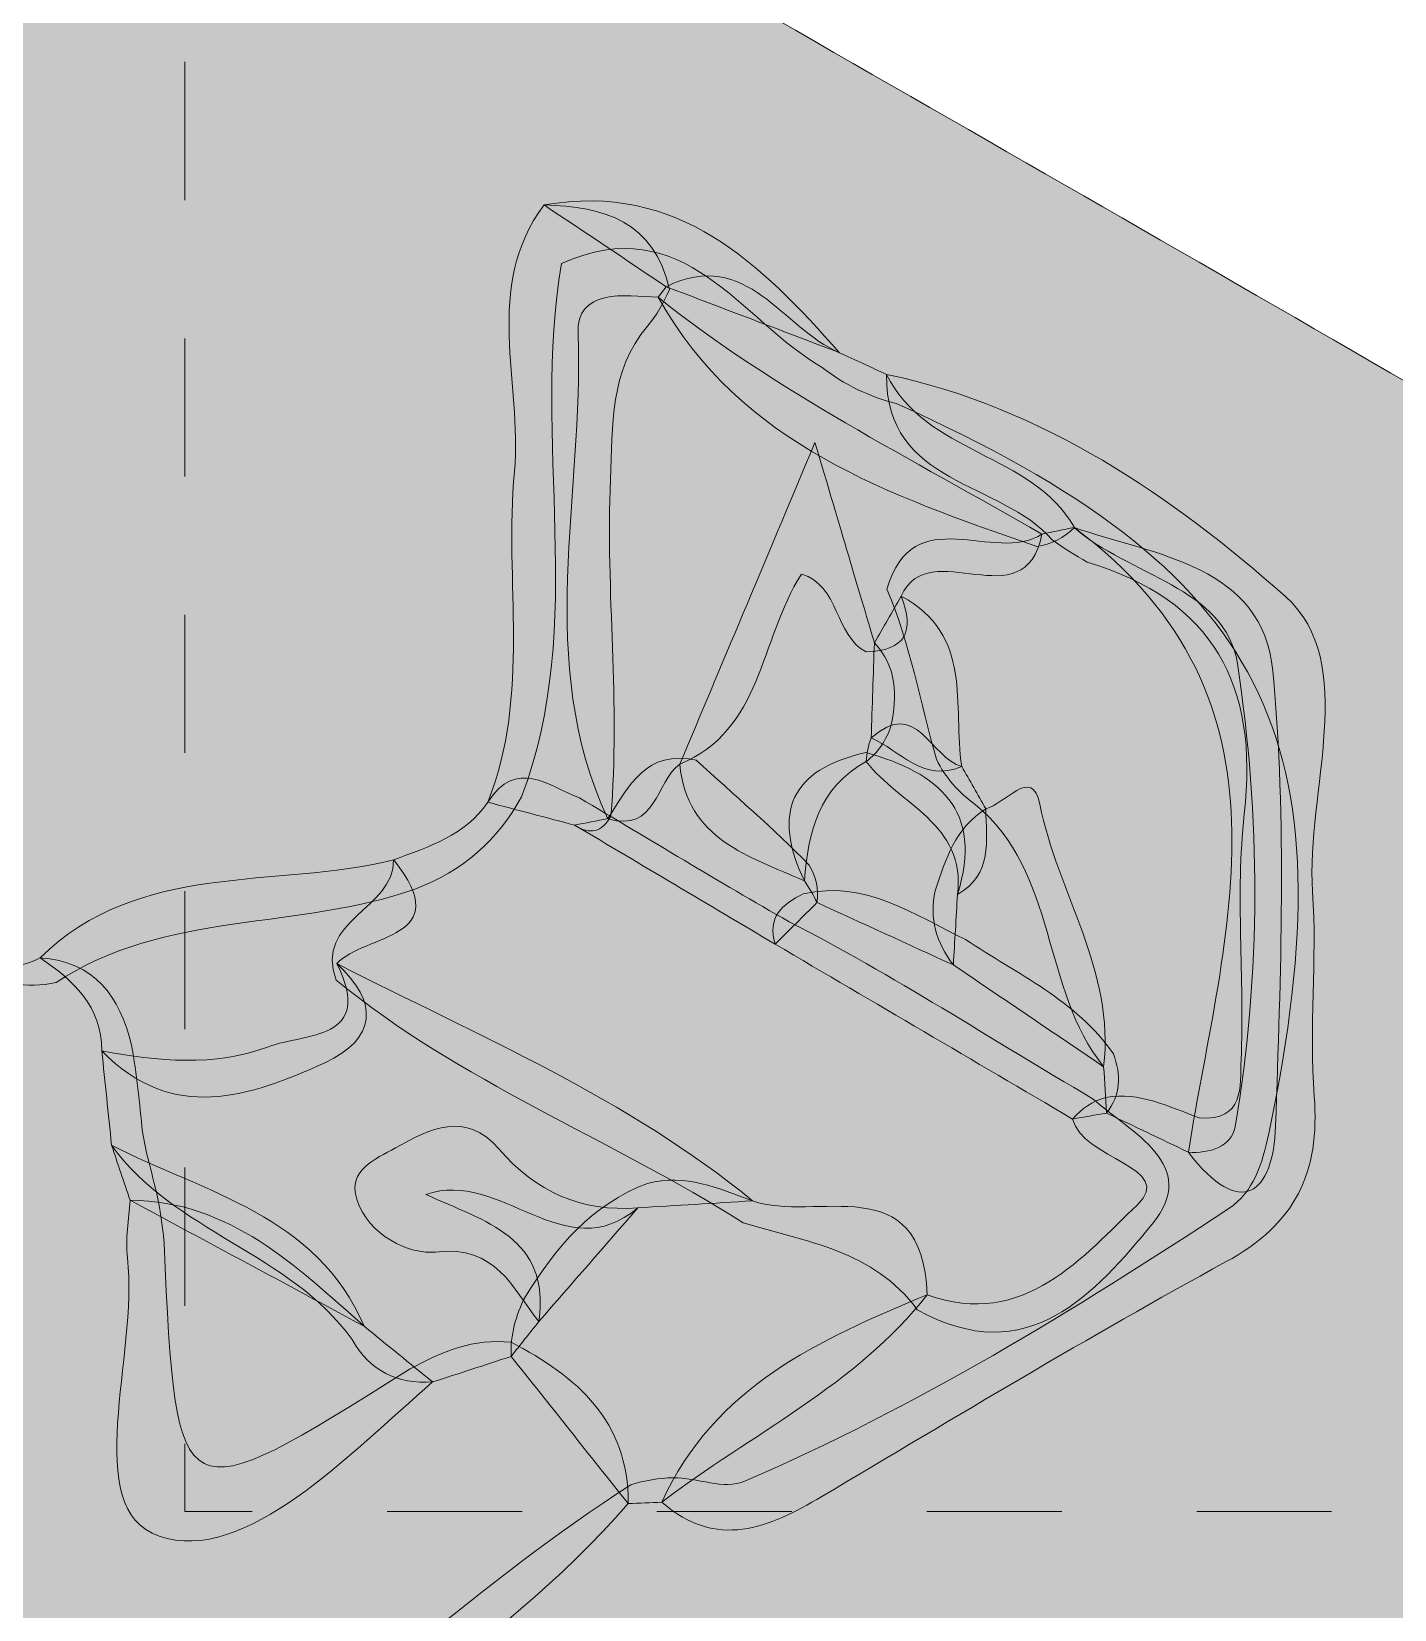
# Model space of a CAD drawing. Header units: inches. Extents: x -8 to 10100, y -1893 to 1161.
# Drawn here: x 207.1 to 257.6, y 709.8 to 768.3 of the extents above; entities that cross this region are included whole.
import ezdxf

# ---------------------------------------------------------------- set-up
doc = ezdxf.new("R2010")
doc.units = ezdxf.units.IN
doc.header["$MEASUREMENT"] = 0
doc.linetypes.add('AI-Linetype-2', pattern=[10.00112, 5.00056, -5.00056])
doc.linetypes.add('AI-Linetype-3', pattern=[10.24322, 5.12161, -5.12161])
doc.layers.add('Layer 1', color=7, linetype='Continuous')

# ---------------------------------------------------------------- blocks, each defined once
blk = doc.blocks.new('block 147')
at = {"layer": 'Layer 1', "color": 250, "linetype": 'AI-Linetype-3', "lineweight": 9, "true_color": 0x231f20}
blk.add_lwpolyline([(212.786, 721.03), (212.786, 882.36)], dxfattribs=at)
at = {"layer": 'Layer 1', "color": 250, "lineweight": 9, "true_color": 0x231f20}
blk.add_lwpolyline([(215.286, 713.408), (212.786, 713.408), (212.786, 715.908)], dxfattribs=at)
at = {"layer": 'Layer 1', "color": 250, "linetype": 'AI-Linetype-2', "lineweight": 9, "true_color": 0x231f20}
blk.add_lwpolyline([(815.353, 713.408), (217.786, 713.408)], dxfattribs=at)
blk = doc.blocks.new('block 146')
at = {"layer": 'Layer 1'}
blk.add_blockref('block 147', (0, 0), dxfattribs=at)
blk = doc.blocks.new('block 145')
at = {"layer": 'Layer 1'}
blk.add_blockref('block 146', (0, 0), dxfattribs=at)
blk = doc.blocks.new('block 149')
at = {"layer": 'Layer 1', "true_color": 0xd4dceb}
h = blk.add_hatch(color=254, dxfattribs=at)
h.dxf.hatch_style = 2
edge = h.paths.add_edge_path()
edge.add_spline(control_points=[(302.448, 729.06), (293.366, 736.047), (282.854, 740.626), (273.077, 746.444), (258.015, 755.405), (242.765, 764.051), (227.581, 772.806), (207.382, 784.453), (187.171, 796.08), (166.961, 807.709), (165.139, 808.757), (163.394, 809.125), (161.362, 807.888), (152.71, 802.618), (143.986, 797.469), (135.288, 792.276), (136.833, 787.884), (136.658, 783.671), (134.759, 779.314), (133.611, 776.681), (133.763, 773.657), (134.724, 770.814), (135.253, 769.746), (136.109, 769.068), (137.232, 768.707), (139.585, 768.216), (141.464, 769.491), (143.45, 770.378), (144.658, 770.976), (145.878, 771.553), (147.097, 772.139), (149.067, 773.212), (151.198, 774.115), (151.876, 776.578), (152.561, 781.241), (152.017, 785.938), (152.251, 790.612), (152.346, 792.517), (151.616, 794.621), (153.308, 796.219), (155.518, 796.649), (157.163, 795.31), (158.822, 794.313), (164.411, 790.953), (170.11, 787.784), (175.696, 784.422), (176.777, 783.772), (177.981, 783.28), (178.796, 782.257), (182.215, 777.959), (179.584, 761.878), (175.024, 758.885), (173.051, 757.59), (170.867, 756.664), (168.947, 755.283), (168.305, 754.756), (167.851, 754.113), (167.707, 753.28), (168.387, 750.021), (170.988, 750.573), (173.248, 750.46), (174.934, 750.064), (174.542, 748.994), (173.752, 748.226), (171.441, 745.976), (168.916, 744.133), (165.39, 745.511), (164.393, 745.85), (163.385, 746.109), (162.318, 746.012), (158.976, 745.076), (155.111, 745.484), (152.647, 742.274), (152.466, 740.054), (154.078, 739.083), (155.665, 738.304), (161.613, 735.385), (167.235, 731.918), (172.848, 728.425), (174.21, 727.577), (175.678, 726.756), (177.301, 727.966), (178.105, 729.033), (178.36, 730.301), (178.292, 731.566), (177.925, 738.417), (181.018, 742.548), (187.786, 743.869), (188.221, 744.23), (188.539, 744.678), (188.752, 745.2), (189.5, 747.56), (189.078, 749.851), (188.208, 752.072), (186.722, 755.863), (186.837, 759.473), (189.229, 762.874), (190.102, 764.345), (191.171, 765.565), (193.012, 765.792), (193.915, 765.863), (194.816, 765.925), (195.71, 765.773), (203.479, 764.455), (204.761, 762.292), (202.048, 755.081), (201.701, 752.817), (201.724, 750.512), (201.255, 748.266), (202.372, 744.209), (199.867, 742.878), (196.611, 742.106), (197.615, 736.643), (203.084, 735.971), (206.398, 732.977), (206.94, 732.874), (207.477, 732.889), (208.015, 733.004), (212.056, 735.698), (217.008, 734.92), (221.352, 736.484), (223.075, 737.141), (224.382, 738.271), (225.269, 739.886), (227.731, 746.332), (225.614, 753.122), (226.749, 759.652), (231.3, 761.71), (233.378, 757.555), (236.406, 755.804), (237.228, 755.161), (238.146, 754.722), (239.153, 754.467), (252.919, 748.274), (256.05, 742.115), (252.96, 727.412), (252.725, 726.293), (252.398, 725.235), (251.475, 724.627), (245.741, 720.851), (239.89, 717.267), (233.568, 714.538), (232.735, 714.179), (231.787, 714.668), (230.885, 714.654), (230.351, 714.645), (229.831, 714.551), (229.322, 714.393), (223.751, 710.823), (218.977, 706.189), (213.496, 702.489), (212.473, 701.798), (211.455, 700.981), (211.565, 699.498), (214.608, 695.47), (218.866, 693.479), (223.616, 692.313), (225.8, 693.063), (225.153, 694.334), (224.187, 695.615), (223.034, 697.143), (221.361, 698.078), (219.798, 699.221), (227.628, 699.593), (232.031, 691.896), (239.342, 691.224), (245.933, 693.432), (251.604, 697.432), (257.459, 700.961), (270.492, 708.815), (283.622, 716.498), (296.749, 724.19), (298.943, 725.475), (301.179, 726.699), (302.448, 729.06)], knot_values=[0, 0, 0, 0, 1, 1, 1, 2, 2, 2, 3, 3, 3, 4, 4, 4, 5, 5, 5, 6, 6, 6, 7, 7, 7, 8, 8, 8, 9, 9, 9, 10, 10, 10, 11, 11, 11, 12, 12, 12, 13, 13, 13, 14, 14, 14, 15, 15, 15, 16, 16, 16, 17, 17, 17, 18, 18, 18, 19, 19, 19, 20, 20, 20, 21, 21, 21, 22, 22, 22, 23, 23, 23, 24, 24, 24, 25, 25, 25, 26, 26, 26, 27, 27, 27, 28, 28, 28, 29, 29, 29, 30, 30, 30, 31, 31, 31, 32, 32, 32, 33, 33, 33, 34, 34, 34, 35, 35, 35, 36, 36, 36, 37, 37, 37, 38, 38, 38, 39, 39, 39, 40, 40, 40, 41, 41, 41, 42, 42, 42, 43, 43, 43, 44, 44, 44, 45, 45, 45, 46, 46, 46, 47, 47, 47, 48, 48, 48, 49, 49, 49, 50, 50, 50, 51, 51, 51, 52, 52, 52, 53, 53, 53, 54, 54, 54, 55, 55, 55, 56, 56, 56, 57, 57, 57, 58, 58, 58, 58], degree=3, periodic=1)
at = {"layer": 'Layer 1', "true_color": 0x888d94}
h = blk.add_hatch(color=252, dxfattribs=at)
h.dxf.hatch_style = 2
edge = h.paths.add_edge_path()
edge.add_spline(control_points=[(230.627, 758.796), (232.768, 757.981), (234.909, 757.166), (237.05, 756.35), (234.133, 759.641), (231.096, 762.693), (226.1, 761.827), (227.609, 760.817), (229.118, 759.807), (230.627, 758.796)], knot_values=[0, 0, 0, 0, 1, 1, 1, 2, 2, 2, 3, 3, 3, 3], degree=3, periodic=1)
at = {"layer": 'Layer 1', "true_color": 0xbfc2c2}
h = blk.add_hatch(color=9, dxfattribs=at)
h.dxf.hatch_style = 2
edge = h.paths.add_edge_path()
edge.add_spline(control_points=[(224.015, 739.69), (225.089, 739.407), (226.163, 739.124), (227.237, 738.841), (227.806, 738.465), (228.252, 738.578), (228.577, 739.174), (228.934, 743.331), (228.384, 747.492), (228.562, 751.655), (228.648, 753.65), (228.523, 755.671), (229.935, 757.334), (230.281, 757.743), (230.546, 758.2), (230.747, 758.694), (230.196, 761.215), (228.315, 761.768), (226.1, 761.827), (223.819, 758.756), (225.308, 755.246), (225.003, 751.951), (224.624, 747.871), (225.613, 743.68), (224.015, 739.69)], knot_values=[0, 0, 0, 0, 1, 1, 1, 2, 2, 2, 3, 3, 3, 4, 4, 4, 5, 5, 5, 6, 6, 6, 7, 7, 7, 8, 8, 8, 8], degree=3, periodic=1)
h = blk.add_hatch(color=9, dxfattribs=at)
h.dxf.hatch_style = 2
edge = h.paths.add_edge_path()
edge.add_spline(control_points=[(245.757, 749.873), (244.163, 752.652), (240.248, 752.581), (238.798, 755.542), (238.214, 755.813), (237.632, 756.082), (237.05, 756.35), (234.934, 757.232), (233.643, 760.277), (230.627, 758.796), (230.627, 758.796), (230.325, 758.402), (230.325, 758.402), (233.413, 752.91), (238.902, 751.069), (244.359, 749.172), (244.905, 749.246), (245.37, 749.481), (245.757, 749.873)], knot_values=[0, 0, 0, 0, 1, 1, 1, 2, 2, 2, 3, 3, 3, 4, 4, 4, 5, 5, 5, 6, 6, 6, 6], degree=3, periodic=1)
at = {"layer": 'Layer 1', "true_color": 0xeef1f1}
h = blk.add_hatch(color=7, dxfattribs=at)
h.dxf.hatch_style = 2
edge = h.paths.add_edge_path()
edge.add_spline(control_points=[(239.337, 747.322), (240.376, 749.673), (243.915, 746.369), (244.552, 749.626), (239.727, 752.417), (234.714, 754.904), (230.326, 758.403), (229.076, 758.477), (227.298, 758.738), (227.361, 757.051), (227.586, 751.056), (225.737, 744.915), (228.464, 739.079), (230.276, 738.534), (230.224, 740.449), (231.132, 741.097), (234.188, 742.365), (234.074, 745.651), (235.637, 748.142), (237.061, 747.737), (236.864, 745.856), (238.038, 745.263), (239.512, 745.294), (239.846, 746.043), (239.337, 747.322)], knot_values=[0, 0, 0, 0, 1, 1, 1, 2, 2, 2, 3, 3, 3, 4, 4, 4, 5, 5, 5, 6, 6, 6, 7, 7, 7, 8, 8, 8, 8], degree=3, periodic=1)
at = {"layer": 'Layer 1', "true_color": 0x8a8c8f}
h = blk.add_hatch(color=252, dxfattribs=at)
h.dxf.hatch_style = 2
edge = h.paths.add_edge_path()
edge.add_spline(control_points=[(245.691, 727.949), (246.041, 726.448), (249.556, 726.158), (248.082, 724.761), (246.135, 722.915), (243.892, 720.12), (240.306, 721.435), (236.312, 719.786), (232.403, 718.028), (230.467, 713.746), (232.511, 711.973), (234.423, 712.788), (236.395, 713.958), (241.357, 716.902), (246.299, 719.889), (251.362, 722.65), (253.945, 724.059), (254.869, 725.951), (254.644, 728.8), (254.447, 731.311), (254.759, 733.861), (254.584, 736.375), (254.325, 740.094), (256.34, 744.856), (253.576, 747.312), (249.425, 751), (244.573, 754.342), (238.796, 755.545), (238.748, 751.399), (243.042, 751.613), (244.934, 749.412), (245.347, 749.104), (245.785, 748.837), (246.235, 748.589), (250.907, 747.173), (252.594, 744.038), (252.053, 739.244), (251.715, 736.245), (252.067, 733.179), (251.936, 730.146), (251.893, 729.151), (252.065, 727.866), (250.386, 727.994), (249.257, 728.4), (248.175, 728.971), (246.923, 728.748), (246.429, 728.608), (246.019, 728.341), (245.691, 727.949)], knot_values=[0, 0, 0, 0, 1, 1, 1, 2, 2, 2, 3, 3, 3, 4, 4, 4, 5, 5, 5, 6, 6, 6, 7, 7, 7, 8, 8, 8, 9, 9, 9, 10, 10, 10, 11, 11, 11, 12, 12, 12, 13, 13, 13, 14, 14, 14, 15, 15, 15, 16, 16, 16, 16], degree=3, periodic=1)
at = {"layer": 'Layer 1', "true_color": 0xf0a731}
h = blk.add_hatch(color=40, dxfattribs=at)
h.dxf.hatch_style = 2
edge = h.paths.add_edge_path()
edge.add_spline(control_points=[(235.751, 736.772), (235.886, 738.574), (236.285, 740.238), (238.044, 741.197), (238.486, 741.543), (238.789, 741.984), (238.958, 742.52), (239.194, 743.634), (239.19, 744.701), (238.344, 745.599), (237.733, 747.66), (237.121, 749.721), (236.143, 753.02), (234.199, 748.393), (232.667, 744.747), (231.133, 741.099), (231.393, 738.29), (233.721, 737.69), (235.751, 736.772)], knot_values=[0, 0, 0, 0, 1, 1, 1, 2, 2, 2, 3, 3, 3, 4, 4, 4, 5, 5, 5, 6, 6, 6, 6], degree=3, periodic=1)
at = {"layer": 'Layer 1', "true_color": 0xebeff0}
h = blk.add_hatch(color=7, dxfattribs=at)
h.dxf.hatch_style = 2
edge = h.paths.add_edge_path()
edge.add_spline(control_points=[(246.841, 729.888), (246.877, 729.314), (246.913, 728.74), (246.949, 728.167), (247.96, 727.685), (248.97, 727.202), (249.98, 726.718), (250.762, 726.664), (251.586, 726.923), (251.712, 727.657), (252.689, 733.37), (252.657, 739.163), (251.796, 744.831), (251.367, 747.653), (247.735, 748.102), (245.748, 749.866), (245.748, 749.866), (245.756, 749.872), (245.756, 749.873), (245.355, 749.79), (244.953, 749.707), (244.551, 749.625), (242.802, 748.487), (239.771, 750.948), (238.811, 747.584), (239.676, 745.56), (240.048, 743.388), (240.644, 741.28), (240.975, 740.592), (241.477, 740.051), (242.082, 739.6), (245.158, 737.092), (244.517, 732.761), (246.841, 729.888)], knot_values=[0, 0, 0, 0, 1, 1, 1, 2, 2, 2, 3, 3, 3, 4, 4, 4, 5, 5, 5, 6, 6, 6, 7, 7, 7, 8, 8, 8, 9, 9, 9, 10, 10, 10, 11, 11, 11, 11], degree=3, periodic=1)
at = {"layer": 'Layer 1', "true_color": 0xbfc2c2}
h = blk.add_hatch(color=9, dxfattribs=at)
h.dxf.hatch_style = 2
edge = h.paths.add_edge_path()
edge.add_spline(control_points=[(245.748, 749.866), (254.362, 743.468), (251.282, 734.931), (249.981, 726.719), (251.927, 724.167), (253.128, 725.192), (253.213, 727.692), (253.404, 733.311), (253.633, 738.978), (253.11, 744.556), (252.745, 748.444), (248.773, 748.846), (245.748, 749.866)], knot_values=[0, 0, 0, 0, 1, 1, 1, 2, 2, 2, 3, 3, 3, 4, 4, 4, 4], degree=3, periodic=1)
at = {"layer": 'Layer 1', "true_color": 0xe15e50}
h = blk.add_hatch(color=13, dxfattribs=at)
h.dxf.hatch_style = 2
edge = h.paths.add_edge_path()
edge.add_spline(control_points=[(238.344, 745.599), (238.304, 744.425), (238.264, 743.25), (238.224, 742.075), (239.305, 741.605), (240.149, 740.384), (241.579, 741.017), (241.242, 743.264), (242.023, 745.909), (239.337, 747.322), (239.006, 746.748), (238.675, 746.174), (238.344, 745.599)], knot_values=[0, 0, 0, 0, 1, 1, 1, 2, 2, 2, 3, 3, 3, 4, 4, 4, 4], degree=3, periodic=1)
at = {"layer": 'Layer 1', "true_color": 0xec5462}
h = blk.add_hatch(color=13, dxfattribs=at)
h.dxf.hatch_style = 2
edge = h.paths.add_edge_path()
edge.add_spline(control_points=[(241.579, 741.017), (240.44, 741.306), (239.93, 743.588), (238.223, 742.076), (238.119, 741.791), (238.059, 741.497), (238.044, 741.196), (239.252, 739.609), (241.743, 738.903), (241.424, 736.267), (242.725, 737.017), (242.496, 738.269), (242.471, 739.451), (242.174, 739.971), (241.876, 740.494), (241.579, 741.017)], knot_values=[0, 0, 0, 0, 1, 1, 1, 2, 2, 2, 3, 3, 3, 4, 4, 4, 5, 5, 5, 5], degree=3, periodic=1)
at = {"layer": 'Layer 1', "true_color": 0xc0b6a1}
h = blk.add_hatch(color=253, dxfattribs=at)
h.dxf.hatch_style = 2
edge = h.paths.add_edge_path()
edge.add_spline(control_points=[(234.665, 734.429), (235.183, 734.943), (235.7, 735.457), (236.217, 735.971), (236.28, 736.467), (236.189, 736.929), (235.925, 737.356), (234.604, 738.73), (233.143, 739.959), (231.74, 741.251), (229.903, 741.654), (229.239, 740.285), (228.466, 739.08), (228.055, 739), (227.645, 738.921), (227.236, 738.841), (229.713, 737.37), (232.189, 735.9), (234.665, 734.429)], knot_values=[0, 0, 0, 0, 1, 1, 1, 2, 2, 2, 3, 3, 3, 4, 4, 4, 5, 5, 5, 6, 6, 6, 6], degree=3, periodic=1)
at = {"layer": 'Layer 1', "true_color": 0xe15e50}
h = blk.add_hatch(color=13, dxfattribs=at)
h.dxf.hatch_style = 2
edge = h.paths.add_edge_path()
edge.add_spline(control_points=[(241.271, 733.659), (241.322, 734.528), (241.373, 735.397), (241.423, 736.266), (242.409, 739.389), (240.731, 740.789), (238.022, 741.527), (235.239, 740.912), (234.542, 739.297), (235.751, 736.772), (235.93, 736.518), (236.085, 736.251), (236.218, 735.97), (237.902, 735.201), (239.586, 734.43), (241.271, 733.659)], knot_values=[0, 0, 0, 0, 1, 1, 1, 2, 2, 2, 3, 3, 3, 4, 4, 4, 5, 5, 5, 5], degree=3, periodic=1)
at = {"layer": 'Layer 1', "true_color": 0x545653}
h = blk.add_hatch(color=251, dxfattribs=at)
h.dxf.hatch_style = 2
edge = h.paths.add_edge_path()
edge.add_spline(control_points=[(224.015, 739.69), (223.178, 738.446), (221.824, 738.044), (220.527, 737.551), (220.555, 735.717), (217.552, 735.326), (218.403, 733.097), (222.969, 729.328), (228.536, 727.239), (233.48, 724.104), (235.809, 723.397), (238.332, 723.078), (239.929, 720.882), (244.031, 718.585), (246.544, 721.52), (248.637, 724.053), (250.45, 726.247), (247.847, 727.448), (246.421, 728.712), (242.681, 730.898), (239.049, 733.28), (235.185, 735.262), (232.567, 736.742), (230.006, 738.321), (227.412, 739.851), (226.257, 740.295), (225.067, 741.338), (224.015, 739.69)], knot_values=[0, 0, 0, 0, 1, 1, 1, 2, 2, 2, 3, 3, 3, 4, 4, 4, 5, 5, 5, 6, 6, 6, 7, 7, 7, 8, 8, 8, 9, 9, 9, 9], degree=3, periodic=1)
at = {"layer": 'Layer 1', "true_color": 0x45a3a5}
h = blk.add_hatch(color=135, dxfattribs=at)
h.dxf.hatch_style = 2
edge = h.paths.add_edge_path()
edge.add_spline(control_points=[(246.841, 729.888), (247.272, 733.415), (245.125, 736.334), (244.475, 739.62), (244.191, 741.053), (243.162, 739.594), (242.471, 739.448), (241.358, 738.735), (240.971, 737.578), (240.598, 736.409), (240.373, 735.383), (240.639, 734.476), (241.271, 733.659), (243.128, 732.402), (244.984, 731.145), (246.841, 729.888)], knot_values=[0, 0, 0, 0, 1, 1, 1, 2, 2, 2, 3, 3, 3, 4, 4, 4, 5, 5, 5, 5], degree=3, periodic=1)
at = {"layer": 'Layer 1', "true_color": 0x33bfcf}
h = blk.add_hatch(color=132, dxfattribs=at)
h.dxf.hatch_style = 2
edge = h.paths.add_edge_path()
edge.add_spline(control_points=[(187.842, 681.041), (188.583, 680.707), (189.323, 680.372), (190.064, 680.038), (194.243, 680.135), (198.374, 680.27), (201.905, 683.064), (204.625, 685.216), (206.688, 687.817), (206.206, 691.341), (205.545, 696.172), (208.16, 698.234), (212.079, 699.575), (217.632, 704.478), (224.291, 708.037), (229.221, 713.695), (229.245, 716.755), (227.326, 718.403), (224.882, 719.675), (223.504, 719.833), (222.305, 719.319), (221.137, 718.686), (212.482, 713.238), (212.482, 713.238), (212.017, 723.346), (212, 723.704), (211.941, 724.058), (211.892, 724.415), (211.737, 725.447), (211.386, 726.434), (211.22, 727.465), (211.11, 728.541), (211.01, 729.616), (210.817, 730.684), (210.377, 732.489), (209.446, 733.784), (207.419, 733.922), (207.165, 733.787), (206.897, 733.69), (206.616, 733.632), (201.684, 734.239), (198.965, 731.218), (198.063, 727.171), (196.977, 722.301), (195.484, 724.149), (193.431, 726.222), (189.728, 729.96), (186.002, 733.677), (182.257, 737.373), (181.672, 737.951), (181.146, 738.863), (179.041, 737.929), (183.042, 734.106), (186.487, 730.185), (190.551, 727.071), (197.704, 721.59), (199.435, 714.339), (198.687, 705.976), (201.407, 702.967), (203.465, 689.412), (201.466, 686.08), (200.315, 684.162), (198.561, 682.813), (196.05, 684.296), (193.61, 685.736), (191.133, 687.115), (188.59, 688.569), (186.904, 685.985), (188.161, 683.437), (187.842, 681.041)], knot_values=[0, 0, 0, 0, 1, 1, 1, 2, 2, 2, 3, 3, 3, 4, 4, 4, 5, 5, 5, 6, 6, 6, 7, 7, 7, 8, 8, 8, 9, 9, 9, 10, 10, 10, 11, 11, 11, 12, 12, 12, 13, 13, 13, 14, 14, 14, 15, 15, 15, 16, 16, 16, 17, 17, 17, 18, 18, 18, 19, 19, 19, 20, 20, 20, 21, 21, 21, 22, 22, 22, 23, 23, 23, 23], degree=3, periodic=1)
at = {"layer": 'Layer 1', "true_color": 0xe4be80}
h = blk.add_hatch(color=31, dxfattribs=at)
h.dxf.hatch_style = 2
edge = h.paths.add_edge_path()
edge.add_spline(control_points=[(218.419, 733.708), (219.43, 734.822), (222.918, 734.575), (220.529, 737.552), (216.123, 736.467), (211.122, 737.543), (207.421, 733.921), (208.663, 733.091), (209.704, 732.126), (209.713, 730.474), (212.327, 727.779), (215.198, 728.767), (217.974, 730.035), (219.883, 730.907), (220.008, 732.272), (218.419, 733.708)], knot_values=[0, 0, 0, 0, 1, 1, 1, 2, 2, 2, 3, 3, 3, 4, 4, 4, 5, 5, 5, 5], degree=3, periodic=1)
at = {"layer": 'Layer 1', "true_color": 0xb5c0c0}
h = blk.add_hatch(color=9, dxfattribs=at)
h.dxf.hatch_style = 2
edge = h.paths.add_edge_path()
edge.add_spline(control_points=[(245.691, 727.949), (246.111, 728.022), (246.53, 728.095), (246.95, 728.168), (247.473, 728.849), (247.496, 729.587), (247.203, 730.363), (245.82, 732.351), (243.644, 733.314), (241.718, 734.607), (239.81, 735.505), (238.019, 736.829), (235.708, 736.293), (234.926, 735.916), (234.358, 735.416), (234.665, 734.429), (238.341, 732.269), (242.016, 730.109), (245.691, 727.949)], knot_values=[0, 0, 0, 0, 1, 1, 1, 2, 2, 2, 3, 3, 3, 4, 4, 4, 5, 5, 5, 6, 6, 6, 6], degree=3, periodic=1)
at = {"layer": 'Layer 1', "true_color": 0xa1a4a2}
h = blk.add_hatch(color=253, dxfattribs=at)
h.dxf.hatch_style = 2
edge = h.paths.add_edge_path()
edge.add_spline(control_points=[(218.419, 733.708), (219.848, 730.833), (217.228, 731.14), (215.886, 730.628), (213.885, 729.865), (211.784, 730.099), (209.713, 730.47), (209.833, 729.308), (209.953, 728.143), (210.073, 726.978), (212.383, 723.753), (216.686, 723.001), (218.989, 719.773), (219.648, 718.613), (220.656, 718.114), (221.972, 718.203), (222.941, 718.518), (223.911, 718.834), (224.88, 719.149), (225.223, 719.58), (225.565, 720.012), (225.907, 720.443), (226.356, 723.559), (223.916, 724.15), (221.72, 725.153), (224.497, 726.122), (226.873, 722.361), (229.578, 724.656), (230.994, 724.743), (232.41, 724.83), (233.826, 724.917), (229.188, 728.721), (223.693, 731.02), (218.419, 733.708)], knot_values=[0, 0, 0, 0, 1, 1, 1, 2, 2, 2, 3, 3, 3, 4, 4, 4, 5, 5, 5, 6, 6, 6, 7, 7, 7, 8, 8, 8, 9, 9, 9, 10, 10, 10, 11, 11, 11, 11], degree=3, periodic=1)
at = {"layer": 'Layer 1', "true_color": 0xb9c2cf}
h = blk.add_hatch(color=9, dxfattribs=at)
h.dxf.hatch_style = 2
edge = h.paths.add_edge_path()
edge.add_spline(control_points=[(302.448, 729.06), (281.357, 716.689), (260.266, 704.318), (239.175, 691.946), (237.284, 689.778), (237.54, 687.374), (238.393, 684.904), (239.447, 683.266), (240.843, 683.639), (242.281, 684.24), (243.971, 685.122), (245.527, 686.195), (246.814, 687.627), (255.47, 694.177), (265.254, 698.902), (274.415, 704.638), (278.047, 706.913), (281.498, 709.7), (285.943, 710.415), (288.024, 710.673), (289.484, 712.14), (291.202, 713.095), (292.123, 713.539), (293.253, 714.351), (293.443, 712.512), (293.678, 710.245), (293.377, 707.959), (293.336, 705.668), (293.484, 698.057), (292.908, 690.448), (293.647, 682.853), (293.845, 682.209), (294.194, 681.663), (294.688, 681.209), (296.711, 682.429), (295.909, 684.434), (295.924, 686.113), (296.005, 695.306), (295.962, 704.501), (295.992, 713.694), (295.998, 715.44), (295.475, 717.58), (297.689, 718.372), (303.091, 720.307), (302.748, 724.663), (302.448, 729.06)], knot_values=[0, 0, 0, 0, 1, 1, 1, 2, 2, 2, 3, 3, 3, 4, 4, 4, 5, 5, 5, 6, 6, 6, 7, 7, 7, 8, 8, 8, 9, 9, 9, 10, 10, 10, 11, 11, 11, 12, 12, 12, 13, 13, 13, 14, 14, 14, 15, 15, 15, 15], degree=3, periodic=1)
at = {"layer": 'Layer 1', "true_color": 0x8d8e8d}
h = blk.add_hatch(color=252, dxfattribs=at)
h.dxf.hatch_style = 2
edge = h.paths.add_edge_path()
edge.add_spline(control_points=[(229.578, 724.656), (227.483, 724.5), (225.794, 725.244), (224.42, 726.846), (223.2, 728.268), (221.867, 727.592), (220.595, 726.876), (219.848, 726.456), (218.823, 726.074), (219.16, 724.98), (219.578, 723.625), (221.141, 722.915), (222.082, 723.02), (224.331, 723.272), (224.92, 721.699), (225.908, 720.443), (227.131, 721.848), (228.355, 723.252), (229.578, 724.656)], knot_values=[0, 0, 0, 0, 1, 1, 1, 2, 2, 2, 3, 3, 3, 4, 4, 4, 5, 5, 5, 6, 6, 6, 6], degree=3, periodic=1)
at = {"layer": 'Layer 1', "true_color": 0x838b89}
h = blk.add_hatch(color=252, dxfattribs=at)
h.dxf.hatch_style = 2
edge = h.paths.add_edge_path()
edge.add_spline(control_points=[(210.758, 724.941), (213.651, 723.383), (216.544, 721.825), (219.437, 720.267), (217.67, 724.397), (213.526, 725.208), (210.071, 726.977), (210.302, 726.299), (210.53, 725.62), (210.758, 724.941)], knot_values=[0, 0, 0, 0, 1, 1, 1, 2, 2, 2, 3, 3, 3, 3], degree=3, periodic=1)
at = {"layer": 'Layer 1', "true_color": 0xf5dca9}
h = blk.add_hatch(color=41, dxfattribs=at)
h.dxf.hatch_style = 2
edge = h.paths.add_edge_path()
edge.add_spline(control_points=[(230.467, 713.746), (233.771, 716.277), (237.657, 718.066), (240.306, 721.436), (240.101, 726.235), (236.16, 724.082), (233.825, 724.918), (232.572, 725.384), (231.332, 725.929), (229.94, 725.558), (227.85, 724.794), (226.543, 723.18), (225.413, 721.372), (225.044, 720.678), (224.855, 719.938), (224.88, 719.148), (226.328, 717.331), (227.775, 715.514), (229.221, 713.696), (229.636, 713.712), (230.051, 713.729), (230.467, 713.746)], knot_values=[0, 0, 0, 0, 1, 1, 1, 2, 2, 2, 3, 3, 3, 4, 4, 4, 5, 5, 5, 6, 6, 6, 7, 7, 7, 7], degree=3, periodic=1)
at = {"layer": 'Layer 1', "true_color": 0xd3dfea}
h = blk.add_hatch(color=254, dxfattribs=at)
h.dxf.hatch_style = 2
edge = h.paths.add_edge_path()
edge.add_spline(control_points=[(221.972, 718.203), (221.127, 718.891), (220.282, 719.579), (219.437, 720.267), (216.906, 722.499), (214.471, 724.906), (210.758, 724.941), (210.719, 724.228), (210.577, 723.503), (210.659, 722.804), (211.082, 719.202), (208.884, 713.508), (211.834, 712.491), (215.028, 711.39), (218.885, 715.544), (221.972, 718.203)], knot_values=[0, 0, 0, 0, 1, 1, 1, 2, 2, 2, 3, 3, 3, 4, 4, 4, 5, 5, 5, 5], degree=3, periodic=1)
at = {"layer": 'Layer 1', "lineweight": 0}
for points, knots in [([(302.448, 729.06), (293.366, 736.047), (282.854, 740.626), (273.077, 746.444), (258.015, 755.405), (242.765, 764.051), (227.581, 772.806), (207.382, 784.453), (187.171, 796.08), (166.961, 807.709), (165.139, 808.757), (163.394, 809.125), (161.362, 807.888), (152.71, 802.618), (143.986, 797.469), (135.288, 792.276), (136.833, 787.884), (136.658, 783.671), (134.759, 779.314), (133.611, 776.681), (133.763, 773.657), (134.724, 770.814), (135.253, 769.746), (136.109, 769.068), (137.232, 768.707), (139.585, 768.216), (141.464, 769.491), (143.45, 770.378), (144.658, 770.976), (145.878, 771.553), (147.097, 772.139), (149.067, 773.212), (151.198, 774.115), (151.876, 776.578), (152.561, 781.241), (152.017, 785.938), (152.251, 790.612), (152.346, 792.517), (151.616, 794.621), (153.308, 796.219), (155.518, 796.649), (157.163, 795.31), (158.822, 794.313), (164.411, 790.953), (170.11, 787.784), (175.696, 784.422), (176.777, 783.772), (177.981, 783.28), (178.796, 782.257), (182.215, 777.959), (179.584, 761.878), (175.024, 758.885), (173.051, 757.59), (170.867, 756.664), (168.947, 755.283), (168.305, 754.756), (167.851, 754.113), (167.707, 753.28), (168.387, 750.021), (170.988, 750.573), (173.248, 750.46), (174.934, 750.064), (174.542, 748.994), (173.752, 748.226), (171.441, 745.976), (168.916, 744.133), (165.39, 745.511), (164.393, 745.85), (163.385, 746.109), (162.318, 746.012), (158.976, 745.076), (155.111, 745.484), (152.647, 742.274), (152.466, 740.054), (154.078, 739.083), (155.665, 738.304), (161.613, 735.385), (167.235, 731.918), (172.848, 728.425), (174.21, 727.577), (175.678, 726.756), (177.301, 727.966), (178.105, 729.033), (178.36, 730.301), (178.292, 731.566), (177.925, 738.417), (181.018, 742.548), (187.786, 743.869), (188.221, 744.23), (188.539, 744.678), (188.752, 745.2), (189.5, 747.56), (189.078, 749.851), (188.208, 752.072), (186.722, 755.863), (186.837, 759.473), (189.229, 762.874), (190.102, 764.345), (191.171, 765.565), (193.012, 765.792), (193.915, 765.863), (194.816, 765.925), (195.71, 765.773), (203.479, 764.455), (204.761, 762.292), (202.048, 755.081), (201.701, 752.817), (201.724, 750.512), (201.255, 748.266), (202.372, 744.209), (199.867, 742.878), (196.611, 742.106), (197.615, 736.643), (203.084, 735.971), (206.398, 732.977), (206.94, 732.874), (207.477, 732.889), (208.015, 733.004), (212.056, 735.698), (217.008, 734.92), (221.352, 736.484), (223.075, 737.141), (224.382, 738.271), (225.269, 739.886), (227.731, 746.332), (225.614, 753.122), (226.749, 759.652), (231.3, 761.71), (233.378, 757.555), (236.406, 755.804), (237.228, 755.161), (238.146, 754.722), (239.153, 754.467), (252.919, 748.274), (256.05, 742.115), (252.96, 727.412), (252.725, 726.293), (252.398, 725.235), (251.475, 724.627), (245.741, 720.851), (239.89, 717.267), (233.568, 714.538), (232.735, 714.179), (231.787, 714.668), (230.885, 714.654), (230.351, 714.645), (229.831, 714.551), (229.322, 714.393), (223.751, 710.823), (218.977, 706.189), (213.496, 702.489), (212.473, 701.798), (211.455, 700.981), (211.565, 699.498), (214.608, 695.47), (218.866, 693.479), (223.616, 692.313), (225.8, 693.063), (225.153, 694.334), (224.187, 695.615), (223.034, 697.143), (221.361, 698.078), (219.798, 699.221), (227.628, 699.593), (232.031, 691.896), (239.342, 691.224), (245.933, 693.432), (251.604, 697.432), (257.459, 700.961), (270.492, 708.815), (283.622, 716.498), (296.749, 724.19), (298.943, 725.475), (301.179, 726.699), (302.448, 729.06)], [0, 0, 0, 0, 1, 1, 1, 2, 2, 2, 3, 3, 3, 4, 4, 4, 5, 5, 5, 6, 6, 6, 7, 7, 7, 8, 8, 8, 9, 9, 9, 10, 10, 10, 11, 11, 11, 12, 12, 12, 13, 13, 13, 14, 14, 14, 15, 15, 15, 16, 16, 16, 17, 17, 17, 18, 18, 18, 19, 19, 19, 20, 20, 20, 21, 21, 21, 22, 22, 22, 23, 23, 23, 24, 24, 24, 25, 25, 25, 26, 26, 26, 27, 27, 27, 28, 28, 28, 29, 29, 29, 30, 30, 30, 31, 31, 31, 32, 32, 32, 33, 33, 33, 34, 34, 34, 35, 35, 35, 36, 36, 36, 37, 37, 37, 38, 38, 38, 39, 39, 39, 40, 40, 40, 41, 41, 41, 42, 42, 42, 43, 43, 43, 44, 44, 44, 45, 45, 45, 46, 46, 46, 47, 47, 47, 48, 48, 48, 49, 49, 49, 50, 50, 50, 51, 51, 51, 52, 52, 52, 53, 53, 53, 54, 54, 54, 55, 55, 55, 56, 56, 56, 57, 57, 57, 58, 58, 58, 58]), ([(230.627, 758.796), (232.768, 757.981), (234.909, 757.166), (237.05, 756.35), (234.133, 759.641), (231.096, 762.693), (226.1, 761.827), (227.609, 760.817), (229.118, 759.807), (230.627, 758.796)], [0, 0, 0, 0, 1, 1, 1, 2, 2, 2, 3, 3, 3, 3]), ([(224.015, 739.69), (225.089, 739.407), (226.163, 739.124), (227.237, 738.841), (227.806, 738.465), (228.252, 738.578), (228.577, 739.174), (228.934, 743.331), (228.384, 747.492), (228.562, 751.655), (228.648, 753.65), (228.523, 755.671), (229.935, 757.334), (230.281, 757.743), (230.546, 758.2), (230.747, 758.694), (230.196, 761.215), (228.315, 761.768), (226.1, 761.827), (223.819, 758.756), (225.308, 755.246), (225.003, 751.951), (224.624, 747.871), (225.613, 743.68), (224.015, 739.69)], [0, 0, 0, 0, 1, 1, 1, 2, 2, 2, 3, 3, 3, 4, 4, 4, 5, 5, 5, 6, 6, 6, 7, 7, 7, 8, 8, 8, 8]), ([(245.757, 749.873), (244.163, 752.652), (240.248, 752.581), (238.798, 755.542), (238.214, 755.813), (237.632, 756.082), (237.05, 756.35), (234.934, 757.232), (233.643, 760.277), (230.627, 758.796), (230.627, 758.796), (230.325, 758.402), (230.325, 758.402), (233.413, 752.91), (238.902, 751.069), (244.359, 749.172), (244.905, 749.246), (245.37, 749.481), (245.757, 749.873)], [0, 0, 0, 0, 1, 1, 1, 2, 2, 2, 3, 3, 3, 4, 4, 4, 5, 5, 5, 6, 6, 6, 6]), ([(239.337, 747.322), (240.376, 749.673), (243.915, 746.369), (244.552, 749.626), (239.727, 752.417), (234.714, 754.904), (230.326, 758.403), (229.076, 758.477), (227.298, 758.738), (227.361, 757.051), (227.586, 751.056), (225.737, 744.915), (228.464, 739.079), (230.276, 738.534), (230.224, 740.449), (231.132, 741.097), (234.188, 742.365), (234.074, 745.651), (235.637, 748.142), (237.061, 747.737), (236.864, 745.856), (238.038, 745.263), (239.512, 745.294), (239.846, 746.043), (239.337, 747.322)], [0, 0, 0, 0, 1, 1, 1, 2, 2, 2, 3, 3, 3, 4, 4, 4, 5, 5, 5, 6, 6, 6, 7, 7, 7, 8, 8, 8, 8]), ([(245.691, 727.949), (246.041, 726.448), (249.556, 726.158), (248.082, 724.761), (246.135, 722.915), (243.892, 720.12), (240.306, 721.435), (236.312, 719.786), (232.403, 718.028), (230.467, 713.746), (232.511, 711.973), (234.423, 712.788), (236.395, 713.958), (241.357, 716.902), (246.299, 719.889), (251.362, 722.65), (253.945, 724.059), (254.869, 725.951), (254.644, 728.8), (254.447, 731.311), (254.759, 733.861), (254.584, 736.375), (254.325, 740.094), (256.34, 744.856), (253.576, 747.312), (249.425, 751), (244.573, 754.342), (238.796, 755.545), (238.748, 751.399), (243.042, 751.613), (244.934, 749.412), (245.347, 749.104), (245.785, 748.837), (246.235, 748.589), (250.907, 747.173), (252.594, 744.038), (252.053, 739.244), (251.715, 736.245), (252.067, 733.179), (251.936, 730.146), (251.893, 729.151), (252.065, 727.866), (250.386, 727.994), (249.257, 728.4), (248.175, 728.971), (246.923, 728.748), (246.429, 728.608), (246.019, 728.341), (245.691, 727.949)], [0, 0, 0, 0, 1, 1, 1, 2, 2, 2, 3, 3, 3, 4, 4, 4, 5, 5, 5, 6, 6, 6, 7, 7, 7, 8, 8, 8, 9, 9, 9, 10, 10, 10, 11, 11, 11, 12, 12, 12, 13, 13, 13, 14, 14, 14, 15, 15, 15, 16, 16, 16, 16]), ([(235.751, 736.772), (235.886, 738.574), (236.285, 740.238), (238.044, 741.197), (238.486, 741.543), (238.789, 741.984), (238.958, 742.52), (239.194, 743.634), (239.19, 744.701), (238.344, 745.599), (237.733, 747.66), (237.121, 749.721), (236.143, 753.02), (234.199, 748.393), (232.667, 744.747), (231.133, 741.099), (231.393, 738.29), (233.721, 737.69), (235.751, 736.772)], [0, 0, 0, 0, 1, 1, 1, 2, 2, 2, 3, 3, 3, 4, 4, 4, 5, 5, 5, 6, 6, 6, 6]), ([(246.841, 729.888), (246.877, 729.314), (246.913, 728.74), (246.949, 728.167), (247.96, 727.685), (248.97, 727.202), (249.98, 726.718), (250.762, 726.664), (251.586, 726.923), (251.712, 727.657), (252.689, 733.37), (252.657, 739.163), (251.796, 744.831), (251.367, 747.653), (247.735, 748.102), (245.748, 749.866), (245.748, 749.866), (245.756, 749.872), (245.756, 749.873), (245.355, 749.79), (244.953, 749.707), (244.551, 749.625), (242.802, 748.487), (239.771, 750.948), (238.811, 747.584), (239.676, 745.56), (240.048, 743.388), (240.644, 741.28), (240.975, 740.592), (241.477, 740.051), (242.082, 739.6), (245.158, 737.092), (244.517, 732.761), (246.841, 729.888)], [0, 0, 0, 0, 1, 1, 1, 2, 2, 2, 3, 3, 3, 4, 4, 4, 5, 5, 5, 6, 6, 6, 7, 7, 7, 8, 8, 8, 9, 9, 9, 10, 10, 10, 11, 11, 11, 11]), ([(245.748, 749.866), (254.362, 743.468), (251.282, 734.931), (249.981, 726.719), (251.927, 724.167), (253.128, 725.192), (253.213, 727.692), (253.404, 733.311), (253.633, 738.978), (253.11, 744.556), (252.745, 748.444), (248.773, 748.846), (245.748, 749.866)], [0, 0, 0, 0, 1, 1, 1, 2, 2, 2, 3, 3, 3, 4, 4, 4, 4]), ([(238.344, 745.599), (238.304, 744.425), (238.264, 743.25), (238.224, 742.075), (239.305, 741.605), (240.149, 740.384), (241.579, 741.017), (241.242, 743.264), (242.023, 745.909), (239.337, 747.322), (239.006, 746.748), (238.675, 746.174), (238.344, 745.599)], [0, 0, 0, 0, 1, 1, 1, 2, 2, 2, 3, 3, 3, 4, 4, 4, 4]), ([(241.579, 741.017), (240.44, 741.306), (239.93, 743.588), (238.223, 742.076), (238.119, 741.791), (238.059, 741.497), (238.044, 741.196), (239.252, 739.609), (241.743, 738.903), (241.424, 736.267), (242.725, 737.017), (242.496, 738.269), (242.471, 739.451), (242.174, 739.971), (241.876, 740.494), (241.579, 741.017)], [0, 0, 0, 0, 1, 1, 1, 2, 2, 2, 3, 3, 3, 4, 4, 4, 5, 5, 5, 5]), ([(234.665, 734.429), (235.183, 734.943), (235.7, 735.457), (236.217, 735.971), (236.28, 736.467), (236.189, 736.929), (235.925, 737.356), (234.604, 738.73), (233.143, 739.959), (231.74, 741.251), (229.903, 741.654), (229.239, 740.285), (228.466, 739.08), (228.055, 739), (227.645, 738.921), (227.236, 738.841), (229.713, 737.37), (232.189, 735.9), (234.665, 734.429)], [0, 0, 0, 0, 1, 1, 1, 2, 2, 2, 3, 3, 3, 4, 4, 4, 5, 5, 5, 6, 6, 6, 6]), ([(241.271, 733.659), (241.322, 734.528), (241.373, 735.397), (241.423, 736.266), (242.409, 739.389), (240.731, 740.789), (238.022, 741.527), (235.239, 740.912), (234.542, 739.297), (235.751, 736.772), (235.93, 736.518), (236.085, 736.251), (236.218, 735.97), (237.902, 735.201), (239.586, 734.43), (241.271, 733.659)], [0, 0, 0, 0, 1, 1, 1, 2, 2, 2, 3, 3, 3, 4, 4, 4, 5, 5, 5, 5]), ([(224.015, 739.69), (223.178, 738.446), (221.824, 738.044), (220.527, 737.551), (220.555, 735.717), (217.552, 735.326), (218.403, 733.097), (222.969, 729.328), (228.536, 727.239), (233.48, 724.104), (235.809, 723.397), (238.332, 723.078), (239.929, 720.882), (244.031, 718.585), (246.544, 721.52), (248.637, 724.053), (250.45, 726.247), (247.847, 727.448), (246.421, 728.712), (242.681, 730.898), (239.049, 733.28), (235.185, 735.262), (232.567, 736.742), (230.006, 738.321), (227.412, 739.851), (226.257, 740.295), (225.067, 741.338), (224.015, 739.69)], [0, 0, 0, 0, 1, 1, 1, 2, 2, 2, 3, 3, 3, 4, 4, 4, 5, 5, 5, 6, 6, 6, 7, 7, 7, 8, 8, 8, 9, 9, 9, 9]), ([(246.841, 729.888), (247.272, 733.415), (245.125, 736.334), (244.475, 739.62), (244.191, 741.053), (243.162, 739.594), (242.471, 739.448), (241.358, 738.735), (240.971, 737.578), (240.598, 736.409), (240.373, 735.383), (240.639, 734.476), (241.271, 733.659), (243.128, 732.402), (244.984, 731.145), (246.841, 729.888)], [0, 0, 0, 0, 1, 1, 1, 2, 2, 2, 3, 3, 3, 4, 4, 4, 5, 5, 5, 5]), ([(187.842, 681.041), (188.583, 680.707), (189.323, 680.372), (190.064, 680.038), (194.243, 680.135), (198.374, 680.27), (201.905, 683.064), (204.625, 685.216), (206.688, 687.817), (206.206, 691.341), (205.545, 696.172), (208.16, 698.234), (212.079, 699.575), (217.632, 704.478), (224.291, 708.037), (229.221, 713.695), (229.245, 716.755), (227.326, 718.403), (224.882, 719.675), (223.504, 719.833), (222.305, 719.319), (221.137, 718.686), (212.482, 713.238), (212.482, 713.238), (212.017, 723.346), (212, 723.704), (211.941, 724.058), (211.892, 724.415), (211.737, 725.447), (211.386, 726.434), (211.22, 727.465), (211.11, 728.541), (211.01, 729.616), (210.817, 730.684), (210.377, 732.489), (209.446, 733.784), (207.419, 733.922), (207.165, 733.787), (206.897, 733.69), (206.616, 733.632), (201.684, 734.239), (198.965, 731.218), (198.063, 727.171), (196.977, 722.301), (195.484, 724.149), (193.431, 726.222), (189.728, 729.96), (186.002, 733.677), (182.257, 737.373), (181.672, 737.951), (181.146, 738.863), (179.041, 737.929), (183.042, 734.106), (186.487, 730.185), (190.551, 727.071), (197.704, 721.59), (199.435, 714.339), (198.687, 705.976), (201.407, 702.967), (203.465, 689.412), (201.466, 686.08), (200.315, 684.162), (198.561, 682.813), (196.05, 684.296), (193.61, 685.736), (191.133, 687.115), (188.59, 688.569), (186.904, 685.985), (188.161, 683.437), (187.842, 681.041)], [0, 0, 0, 0, 1, 1, 1, 2, 2, 2, 3, 3, 3, 4, 4, 4, 5, 5, 5, 6, 6, 6, 7, 7, 7, 8, 8, 8, 9, 9, 9, 10, 10, 10, 11, 11, 11, 12, 12, 12, 13, 13, 13, 14, 14, 14, 15, 15, 15, 16, 16, 16, 17, 17, 17, 18, 18, 18, 19, 19, 19, 20, 20, 20, 21, 21, 21, 22, 22, 22, 23, 23, 23, 23]), ([(218.419, 733.708), (219.43, 734.822), (222.918, 734.575), (220.529, 737.552), (216.123, 736.467), (211.122, 737.543), (207.421, 733.921), (208.663, 733.091), (209.704, 732.126), (209.713, 730.474), (212.327, 727.779), (215.198, 728.767), (217.974, 730.035), (219.883, 730.907), (220.008, 732.272), (218.419, 733.708)], [0, 0, 0, 0, 1, 1, 1, 2, 2, 2, 3, 3, 3, 4, 4, 4, 5, 5, 5, 5]), ([(245.691, 727.949), (246.111, 728.022), (246.53, 728.095), (246.95, 728.168), (247.473, 728.849), (247.496, 729.587), (247.203, 730.363), (245.82, 732.351), (243.644, 733.314), (241.718, 734.607), (239.81, 735.505), (238.019, 736.829), (235.708, 736.293), (234.926, 735.916), (234.358, 735.416), (234.665, 734.429), (238.341, 732.269), (242.016, 730.109), (245.691, 727.949)], [0, 0, 0, 0, 1, 1, 1, 2, 2, 2, 3, 3, 3, 4, 4, 4, 5, 5, 5, 6, 6, 6, 6]), ([(218.419, 733.708), (219.848, 730.833), (217.228, 731.14), (215.886, 730.628), (213.885, 729.865), (211.784, 730.099), (209.713, 730.47), (209.833, 729.308), (209.953, 728.143), (210.073, 726.978), (212.383, 723.753), (216.686, 723.001), (218.989, 719.773), (219.648, 718.613), (220.656, 718.114), (221.972, 718.203), (222.941, 718.518), (223.911, 718.834), (224.88, 719.149), (225.223, 719.58), (225.565, 720.012), (225.907, 720.443), (226.356, 723.559), (223.916, 724.15), (221.72, 725.153), (224.497, 726.122), (226.873, 722.361), (229.578, 724.656), (230.994, 724.743), (232.41, 724.83), (233.826, 724.917), (229.188, 728.721), (223.693, 731.02), (218.419, 733.708)], [0, 0, 0, 0, 1, 1, 1, 2, 2, 2, 3, 3, 3, 4, 4, 4, 5, 5, 5, 6, 6, 6, 7, 7, 7, 8, 8, 8, 9, 9, 9, 10, 10, 10, 11, 11, 11, 11]), ([(302.448, 729.06), (281.357, 716.689), (260.266, 704.318), (239.175, 691.946), (237.284, 689.778), (237.54, 687.374), (238.393, 684.904), (239.447, 683.266), (240.843, 683.639), (242.281, 684.24), (243.971, 685.122), (245.527, 686.195), (246.814, 687.627), (255.47, 694.177), (265.254, 698.902), (274.415, 704.638), (278.047, 706.913), (281.498, 709.7), (285.943, 710.415), (288.024, 710.673), (289.484, 712.14), (291.202, 713.095), (292.123, 713.539), (293.253, 714.351), (293.443, 712.512), (293.678, 710.245), (293.377, 707.959), (293.336, 705.668), (293.484, 698.057), (292.908, 690.448), (293.647, 682.853), (293.845, 682.209), (294.194, 681.663), (294.688, 681.209), (296.711, 682.429), (295.909, 684.434), (295.924, 686.113), (296.005, 695.306), (295.962, 704.501), (295.992, 713.694), (295.998, 715.44), (295.475, 717.58), (297.689, 718.372), (303.091, 720.307), (302.748, 724.663), (302.448, 729.06)], [0, 0, 0, 0, 1, 1, 1, 2, 2, 2, 3, 3, 3, 4, 4, 4, 5, 5, 5, 6, 6, 6, 7, 7, 7, 8, 8, 8, 9, 9, 9, 10, 10, 10, 11, 11, 11, 12, 12, 12, 13, 13, 13, 14, 14, 14, 15, 15, 15, 15]), ([(229.578, 724.656), (227.483, 724.5), (225.794, 725.244), (224.42, 726.846), (223.2, 728.268), (221.867, 727.592), (220.595, 726.876), (219.848, 726.456), (218.823, 726.074), (219.16, 724.98), (219.578, 723.625), (221.141, 722.915), (222.082, 723.02), (224.331, 723.272), (224.92, 721.699), (225.908, 720.443), (227.131, 721.848), (228.355, 723.252), (229.578, 724.656)], [0, 0, 0, 0, 1, 1, 1, 2, 2, 2, 3, 3, 3, 4, 4, 4, 5, 5, 5, 6, 6, 6, 6]), ([(210.758, 724.941), (213.651, 723.383), (216.544, 721.825), (219.437, 720.267), (217.67, 724.397), (213.526, 725.208), (210.071, 726.977), (210.302, 726.299), (210.53, 725.62), (210.758, 724.941)], [0, 0, 0, 0, 1, 1, 1, 2, 2, 2, 3, 3, 3, 3]), ([(230.467, 713.746), (233.771, 716.277), (237.657, 718.066), (240.306, 721.436), (240.101, 726.235), (236.16, 724.082), (233.825, 724.918), (232.572, 725.384), (231.332, 725.929), (229.94, 725.558), (227.85, 724.794), (226.543, 723.18), (225.413, 721.372), (225.044, 720.678), (224.855, 719.938), (224.88, 719.148), (226.328, 717.331), (227.775, 715.514), (229.221, 713.696), (229.636, 713.712), (230.051, 713.729), (230.467, 713.746)], [0, 0, 0, 0, 1, 1, 1, 2, 2, 2, 3, 3, 3, 4, 4, 4, 5, 5, 5, 6, 6, 6, 7, 7, 7, 7]), ([(221.972, 718.203), (221.127, 718.891), (220.282, 719.579), (219.437, 720.267), (216.906, 722.499), (214.471, 724.906), (210.758, 724.941), (210.719, 724.228), (210.577, 723.503), (210.659, 722.804), (211.082, 719.202), (208.884, 713.508), (211.834, 712.491), (215.028, 711.39), (218.885, 715.544), (221.972, 718.203)], [0, 0, 0, 0, 1, 1, 1, 2, 2, 2, 3, 3, 3, 4, 4, 4, 5, 5, 5, 5])]:
    blk.add_open_spline(points, degree=3, knots=knots, dxfattribs=at)
blk = doc.blocks.new('block 148')
at = {"layer": 'Layer 1'}
blk.add_blockref('block 149', (0, 0), dxfattribs=at)
blk = doc.blocks.new('block 142')
at = {"layer": 'Layer 1'}
for name in ['block 145', 'block 148']:
    blk.add_blockref(name, (0, 0), dxfattribs=at)

msp = doc.modelspace()

# ---------------------------------------------------------------- block references
at = {"layer": 'Layer 1'}
msp.add_blockref('block 142', (0, 0), dxfattribs=at)

doc.saveas('drawing.dxf')
